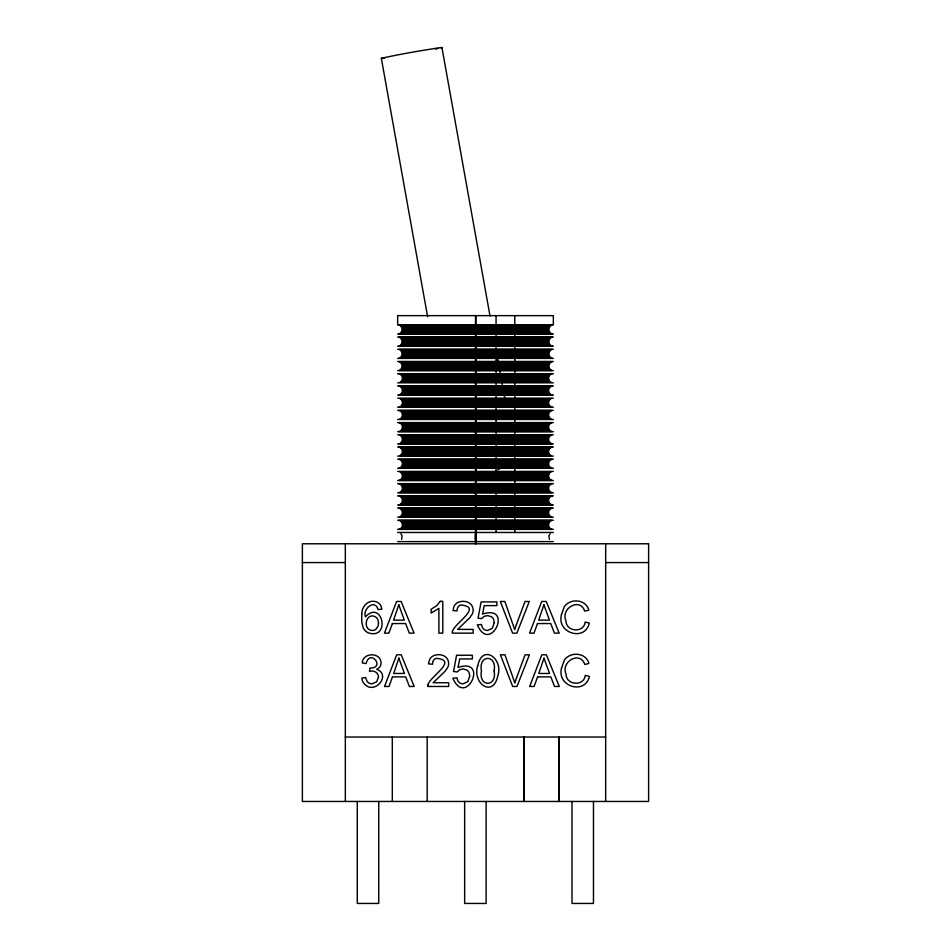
<?xml version="1.0" encoding="UTF-8"?>
<svg xmlns="http://www.w3.org/2000/svg" width="951" height="951" viewBox="0 0 951 951"><rect width="100%" height="100%" fill="white"/><g stroke="black" fill="none" stroke-linecap="round" stroke-linejoin="round"><path stroke-width="1.43" d="M401.619 539.324L402.071 535.853L400.894 533.808M550.106 533.808L548.929 535.853L549.381 539.324M475.5 382.837L475.5 373.707L397.661 373.707M475.5 419.474L475.5 410.356L397.661 410.356M475.5 456.111L475.5 446.994L397.661 446.994M475.5 517.178L475.5 508.048L397.661 508.048M475.94 398.136L475.322 402.701L475.94 407.266L553.339 407.266M475.94 434.773L475.322 439.338L475.94 443.903L553.339 443.903M475.94 471.411L475.322 475.975L475.94 480.54L553.339 480.54M497.92 469.949L500.095 468.332M435.558 49.083L437.959 48.584M398.754 325.016L552.246 325.016M399.765 325.48L551.223 325.48M400.644 326.205L550.356 326.205M401.31 327.144L549.69 327.144M401.738 328.25L549.262 328.25M401.881 329.426L549.119 329.426M401.738 330.603L549.262 330.603M401.31 331.709L549.69 331.709M400.644 332.648L550.356 332.648M399.765 333.373L551.223 333.373M398.754 333.837L552.246 333.837M397.661 333.991L475.5 333.991L476.047 329.426L475.5 324.862L397.661 324.862L397.661 315.637L553.339 315.637L553.339 324.862L475.94 324.862L475.369 329.426L475.94 333.991L553.339 333.991M397.661 337.07L475.5 337.07L476.047 341.635L475.5 346.2L397.661 346.2M553.339 337.07L475.94 337.07L475.369 341.635L475.94 346.2L553.339 346.2M398.754 337.236L552.246 337.236M399.765 337.688L551.223 337.688M400.644 338.413L550.356 338.413M401.31 339.352L549.69 339.352M401.738 340.458L549.262 340.458M401.881 341.635L549.119 341.635M401.738 342.824L549.262 342.824M401.31 343.917L549.69 343.917M400.644 344.868L550.356 344.868M399.765 345.593L551.223 345.593M398.754 346.045L552.246 346.045M397.661 349.29L475.5 349.29L476.047 353.855L475.5 358.408L397.661 358.408M553.339 349.29L475.94 349.29L475.369 353.855L475.94 358.408L553.339 358.408M398.754 349.445L552.246 349.445M399.765 349.897L551.223 349.897M400.644 350.622L550.356 350.622M401.31 351.573L549.69 351.573M401.738 352.666L549.262 352.666M401.881 353.855L549.119 353.855M401.738 355.032L549.262 355.032M401.31 356.138L549.69 356.138M400.644 357.077L550.356 357.077M399.765 357.802L551.223 357.802M398.754 358.254L552.246 358.254M397.661 361.499L475.5 361.499L476.047 366.064L475.5 370.628L397.661 370.628M553.339 361.499L475.94 361.499L475.369 366.064L475.94 370.628L553.339 370.628M398.754 361.653L552.246 361.653M399.765 362.117L551.223 362.117M400.644 362.842L550.356 362.842M401.31 363.781L549.69 363.781M401.738 364.887L549.262 364.887M401.881 366.064L549.119 366.064M401.738 367.241L549.262 367.241M401.31 368.346L549.69 368.346M400.644 369.285L550.356 369.285M399.765 370.01L551.223 370.01M398.754 370.474L552.246 370.474M553.339 373.707L475.94 373.707L475.322 378.272L475.94 382.837M398.838 373.874L552.162 373.874M399.919 374.325L551.081 374.325M400.858 375.051L550.142 375.051M401.584 375.99L549.416 375.99M402.035 377.095L548.965 377.095M402.19 378.272L548.81 378.272M402.035 379.461L548.965 379.461M401.584 380.555L549.416 380.555M400.858 381.506L550.142 381.506M399.919 382.231L551.081 382.231M397.661 382.837L553.339 382.837M397.661 385.928L475.5 385.928L476.082 390.492L475.5 395.057L397.661 395.057M553.339 385.928L475.94 385.928L475.322 390.492L475.94 395.057L553.339 395.057M398.838 386.082L552.162 386.082M399.919 386.534L551.081 386.534M400.858 387.259L550.142 387.259M401.584 388.21L549.416 388.21M402.035 389.304L548.965 389.304M402.19 390.492L548.81 390.492M402.035 391.669L548.965 391.669M401.584 392.775L549.416 392.775M400.858 393.714L550.142 393.714M399.919 394.439L551.081 394.439M398.838 394.891L552.162 394.891M397.661 398.136L553.339 398.136M399.919 398.754L551.081 398.754M400.858 399.479L550.142 399.479M401.584 400.419L549.416 400.419M402.035 401.524L548.965 401.524M402.19 402.701L548.81 402.701M402.035 403.878L548.965 403.878M401.584 404.983L549.416 404.983M400.858 405.922L550.142 405.922M399.919 406.648L551.081 406.648M398.838 407.111L552.162 407.111M397.661 407.266L475.5 407.266L475.5 398.136M553.339 410.356L475.94 410.356L475.322 414.909L475.94 419.474M398.838 410.511L552.162 410.511M399.919 410.963L551.081 410.963M400.858 411.688L550.142 411.688M401.584 412.627L549.416 412.627M402.035 413.733L548.965 413.733M402.19 414.909L548.81 414.909M402.035 416.098L548.965 416.098M401.584 417.192L549.416 417.192M400.858 418.143L550.142 418.143M399.919 418.868L551.081 418.868M397.661 419.474L553.339 419.474M397.661 422.565L475.5 422.565L476.082 427.13L475.5 431.695L397.661 431.695M553.339 422.565L475.94 422.565L475.322 427.13L475.94 431.695L553.339 431.695M398.838 422.72L552.162 422.72M399.919 423.171L551.081 423.171M400.858 423.896L550.142 423.896M401.584 424.847L549.416 424.847M402.035 425.941L548.965 425.941M402.19 427.13L548.81 427.13M402.035 428.307L548.965 428.307M401.584 429.412L549.416 429.412M400.858 430.351L550.142 430.351M399.919 431.076L551.081 431.076M398.838 431.528L552.162 431.528M397.661 434.773L553.339 434.773M399.919 435.392L551.081 435.392M400.858 436.117L550.142 436.117M401.584 437.056L549.416 437.056M402.035 438.161L548.965 438.161M402.19 439.338L548.81 439.338M402.035 440.515L548.965 440.515M401.584 441.621L549.416 441.621M400.858 442.56L550.142 442.56M399.919 443.285L551.081 443.285M398.838 443.748L552.162 443.748M397.661 443.903L475.5 443.903L475.5 434.773M553.339 446.994L475.94 446.994L475.322 451.547L475.94 456.111M398.838 447.148L552.162 447.148M399.919 447.6L551.081 447.6M400.858 448.325L550.142 448.325M401.584 449.264L549.416 449.264M402.035 450.37L548.965 450.37M402.19 451.547L548.81 451.547M402.035 452.735L548.965 452.735M401.584 453.829L549.416 453.829M400.858 454.78L550.142 454.78M399.919 455.505L551.081 455.505M397.661 456.111L553.339 456.111M397.661 459.202L475.5 459.202L476.082 463.767L475.5 468.332L397.661 468.332M553.339 459.202L475.94 459.202L475.322 463.767L475.94 468.332L553.339 468.332M398.838 459.357L552.162 459.357M399.919 459.808L551.081 459.808M400.858 460.534L550.142 460.534M401.584 461.485L549.416 461.485M402.035 462.578L548.965 462.578M402.19 463.767L548.81 463.767M402.035 464.944L548.965 464.944M401.584 466.049L549.416 466.049M400.858 466.989L550.142 466.989M399.919 467.714L551.081 467.714M398.838 468.177L552.162 468.177M397.661 471.411L553.339 471.411M399.919 472.029L551.081 472.029M400.858 472.754L550.142 472.754M401.584 473.693L549.416 473.693M402.035 474.799L548.965 474.799M402.19 475.975L548.81 475.975M402.035 477.152L548.965 477.152M401.584 478.258L549.416 478.258M400.858 479.209L550.142 479.209M399.919 479.934L551.081 479.934M398.838 480.386L552.162 480.386M397.661 480.54L475.5 480.54L475.5 471.411M397.661 483.631L475.5 483.631L476.082 488.184L475.5 492.749L397.661 492.749M553.339 483.631L475.94 483.631L475.322 488.184L475.94 492.749L553.339 492.749M398.838 483.786L552.162 483.786M399.919 484.237L551.081 484.237M400.858 484.962L550.142 484.962M401.584 485.913L549.416 485.913M402.035 487.007L548.965 487.007M402.19 488.184L548.81 488.184M402.035 489.373L548.965 489.373M401.584 490.466L549.416 490.466M400.858 491.417L550.142 491.417M399.919 492.142L551.081 492.142M398.838 492.594L552.162 492.594M397.661 495.84L475.5 495.84L476.082 500.404L475.5 504.969L397.661 504.969M553.339 495.84L475.94 495.84L475.322 500.404L475.94 504.969L553.339 504.969M398.838 495.994L552.162 495.994M399.919 496.446L551.081 496.446M400.858 497.171L550.142 497.171M401.584 498.122L549.416 498.122M402.035 499.216L548.965 499.216M402.19 500.404L548.81 500.404M402.035 501.581L548.965 501.581M401.584 502.687L549.416 502.687M400.858 503.626L550.142 503.626M399.919 504.351L551.081 504.351M398.838 504.815L552.162 504.815M553.339 508.048L475.94 508.048L475.322 512.613L475.94 517.178M398.838 508.203L552.151 508.203M399.943 508.666L551.057 508.666M400.894 509.391L550.106 509.391M401.619 510.33L549.381 510.33M402.071 511.436L548.929 511.436M402.225 512.613L548.775 512.613M402.071 513.79L548.929 513.79M401.619 514.895L549.381 514.895M400.894 515.846L550.106 515.846M399.943 516.571L551.057 516.571M397.661 517.178L553.339 517.178M397.661 520.268L475.5 520.268L476.094 524.821L475.5 529.386L397.661 529.386M553.339 520.268L475.94 520.268L475.322 524.821L475.94 529.386L553.339 529.386M398.838 520.423L552.151 520.423M399.943 520.875L551.057 520.875M400.894 521.6L550.106 521.6M401.619 522.551L549.381 522.551M402.071 523.644L548.929 523.644M402.225 524.821L548.775 524.821M402.071 526.01L548.929 526.01M401.619 527.104L549.381 527.104M400.894 528.055L550.106 528.055M399.943 528.78L551.057 528.78M398.838 529.231L552.151 529.231M397.661 532.477L475.5 532.477L475.916 533.808A4.589 0.594 -90 0 1 475.916 540.263L475.5 541.606L397.661 541.606M553.339 532.477L475.94 532.477L475.5 533.808A4.589 0.618 -90 0 0 475.5 540.263L475.94 541.606L553.339 541.606M302.382 562.576L345.32 562.576M605.68 562.576L648.618 562.576M345.32 737.037L605.68 737.037M441.953 47.55L490.027 316.041M497.528 357.933L498.3 362.26M499.857 370.938L500.369 373.826M501.926 382.492L502.699 386.819M503.994 394.047L504.767 398.374M381.363 58.391L427.605 316.707M605.68 543.782L605.68 801.455M593.472 801.455L593.472 903.45L572.003 903.45L572.003 801.455M559.188 737.037L559.188 801.455M558.701 737.037L558.701 801.455M524.298 737.037L524.298 801.455M523.811 737.037L523.811 801.455M514.8 315.637L514.8 324.862M514.8 333.991L514.8 337.07M514.8 346.2L514.8 349.29M514.8 358.408L514.8 361.499M514.8 370.628L514.8 373.707M514.8 382.837L514.8 385.928M514.8 395.057L514.8 398.136M514.8 407.266L514.8 410.356M514.8 419.474L514.8 422.565M514.8 431.695L514.8 434.773M514.8 443.903L514.8 446.994M514.8 456.111L514.8 459.202M514.8 468.332L514.8 471.411M514.8 480.54L514.8 483.786M514.8 492.749L514.8 495.84M514.8 504.969L514.8 508.048M514.8 517.178L514.8 520.268M514.8 529.386L514.8 532.477M496.065 315.637L496.065 324.862M496.065 333.991L496.065 337.07M496.065 346.2L496.065 349.29M496.065 358.408L496.065 361.499M496.065 370.628L496.065 373.707M496.065 382.837L496.065 385.928M496.065 395.057L496.065 398.136M496.065 407.266L496.065 410.356M496.065 419.474L496.065 422.565M496.065 431.695L496.065 434.773M496.065 443.903L496.065 446.994M496.065 456.111L496.065 459.202M496.065 468.332L496.065 471.411M496.065 492.749L496.065 495.84M496.065 504.969L496.065 508.048M496.065 517.178L496.065 520.268M496.065 529.386L496.065 532.477M486.116 801.455L486.116 903.45L464.647 903.45L464.647 801.455M475.94 315.637L475.94 543.782M475.5 315.637L475.5 543.782M427.189 737.037L427.189 801.455M392.299 737.037L392.299 801.455M378.748 801.455L378.748 903.45L357.279 903.45L357.279 801.455M345.32 543.782L345.32 801.455M440.955 47.895A31.728 0.642 -10.1 0 0 437.84 47.966L419.391 50.974A30.325 0.606 -10.1 0 0 396.412 55.146L382.361 58.047A31.728 0.642 -10.1 0 0 384.24 58.154M494.104 670.859C497.361 687.383 478.175 687.395 481.444 670.859C478.175 654.133 497.349 654.395 494.104 670.859M361.772 614.037L361.76 622.132L363.294 628.029A10.045 10.045 0 0 0 368.144 632.784C390.98 640.273 382.575 599.011 365.434 616.807C362.402 608.64 375.122 598.654 378.046 609.52L381.91 609.222L380.959 605.93A8.024 8.024 0 0 0 376.323 601.864C368.572 599.023 361.582 606.476 361.772 614.037M561.459 614.667C556.43 633.176 584.936 642.02 589.335 623.095L585.15 622.037C584.057 633.283 566.023 632.035 565.952 620.825C560.317 608.378 580.11 597.062 584.675 611.124L588.8 610.15C586.826 601.401 575.747 598.631 568.615 602.839A12.743 12.743 0 0 0 564.276 606.702L561.459 614.667M561.554 668.006C556.525 686.515 585.031 695.347 589.43 676.423L585.245 675.365C584.164 686.61 566.13 685.374 566.059 674.164C560.424 661.718 580.217 650.401 584.77 664.464L588.895 663.489C586.922 654.74 575.842 651.97 568.71 656.178A12.743 12.743 0 0 0 564.371 660.042L561.554 668.006M477.735 665.783C471.898 683.163 493.082 698.367 497.813 675.888C503.709 658.734 482.419 643.268 477.735 665.783M427.831 685.1L427.748 686.467L448.67 686.467L448.67 682.735L433.145 682.735L445.27 671.073L447.85 667.198A9.498 9.498 0 0 0 448.468 661.67C447.148 654.906 438.447 653.064 433.026 655.988A8.321 8.321 0 0 0 429.46 659.899L428.473 663.834L432.479 664.238L432.907 661.587A5.444 5.444 0 0 1 436.14 658.318C458.988 660.208 429.59 676.53 427.831 685.1M452.343 631.761L452.248 633.14L473.182 633.14L473.182 629.396L457.657 629.396L469.782 617.734L472.362 613.87A9.498 9.498 0 0 0 472.98 608.331C471.66 601.567 462.959 599.724 457.526 602.661A8.321 8.321 0 0 0 453.96 606.56L452.985 610.494L456.979 610.911L457.419 608.248A5.444 5.444 0 0 1 460.653 604.979C483.488 606.869 454.091 623.202 452.343 631.761M378.498 623.095L378.058 626.15L375.8 629.36A5.302 5.302 0 0 1 372.495 630.477C361.689 630.133 366.111 611.053 375.823 617.092A6.146 6.146 0 0 1 378.058 620.159L378.498 623.095M469.711 676.078L467.773 681.701L463.018 683.817A5.718 5.718 0 0 1 457.681 680.44L456.932 677.825L452.842 678.182C465.966 708.329 489.539 657.105 458.013 667.459L459.713 658.948L472.35 658.948L472.35 655.239L456.599 655.239L453.532 671.501L457.181 671.977L459.559 669.766L462.959 668.91L466.846 669.991A6.217 6.217 0 0 1 469.247 673.106L469.711 676.078M494.223 622.75L492.285 628.361L487.53 630.477A5.718 5.718 0 0 1 482.193 627.101L481.432 624.498L477.354 624.843C490.478 654.989 514.039 603.778 482.514 614.12L484.225 605.621L496.862 605.621L496.862 601.9L481.111 601.9L478.044 618.162L481.693 618.637L484.071 616.426L487.459 615.57L491.346 616.652A6.217 6.217 0 0 1 493.759 619.767L494.223 622.75M378.462 677.207L376.572 681.915L371.948 683.817A5.623 5.623 0 0 1 366.646 680.44L365.743 677.587L361.855 678.111L362.2 680.001A9.344 9.344 0 0 0 364.994 684.554C375.074 694.729 391.515 674.746 376.679 669.314L378.569 668.149A6.693 6.693 0 0 0 381.042 662.906C380.84 652.029 362.878 652.22 362.248 662.883L366.135 663.572C370.046 648.071 385.904 668.232 369.963 668.066L369.523 671.477C373.553 669.873 378.7 672.571 378.462 677.207M398.766 604.788L393.583 620.135L404.318 620.135L398.766 604.788M398.861 658.128L393.678 673.463L404.413 673.463L398.861 658.128M543.889 604.788L538.706 620.135L549.44 620.135L543.889 604.788M543.984 658.128L538.801 673.463L549.535 673.463L543.984 658.128M516.452 624.474L514.741 629.657L504.85 601.472L500.321 601.472L512.589 633.14L516.88 633.14L529.279 601.472L525.011 601.472L516.452 624.474M516.548 677.813L514.848 682.996L504.945 654.799L500.416 654.799L512.684 686.467L516.987 686.467L529.386 654.799L525.107 654.799L516.548 677.813M392.371 623.547L388.888 633.14L384.442 633.14L396.603 601.472L401.12 601.472L414.077 633.14L409.31 633.14L405.613 623.547L392.371 623.547M392.466 676.886L388.983 686.467L384.537 686.467L396.698 654.799L401.215 654.799L414.172 686.467L409.405 686.467L405.708 676.886L392.466 676.886M537.493 623.547L534.01 633.14L529.564 633.14L541.725 601.472L546.243 601.472L559.2 633.14L554.433 633.14L550.736 623.547L537.493 623.547M537.588 676.886L534.117 686.467L529.659 686.467L541.82 654.799L546.338 654.799L559.295 686.467L554.528 686.467L550.831 676.886L537.588 676.886M440.277 601.341L436.83 605.573L431.124 609.282L431.124 613.05L438.898 608.355L438.898 633.14L442.786 633.14L442.786 601.341L440.277 601.341M648.618 543.782L302.382 543.782L302.382 801.455L648.618 801.455L648.618 543.782"/></g></svg>
